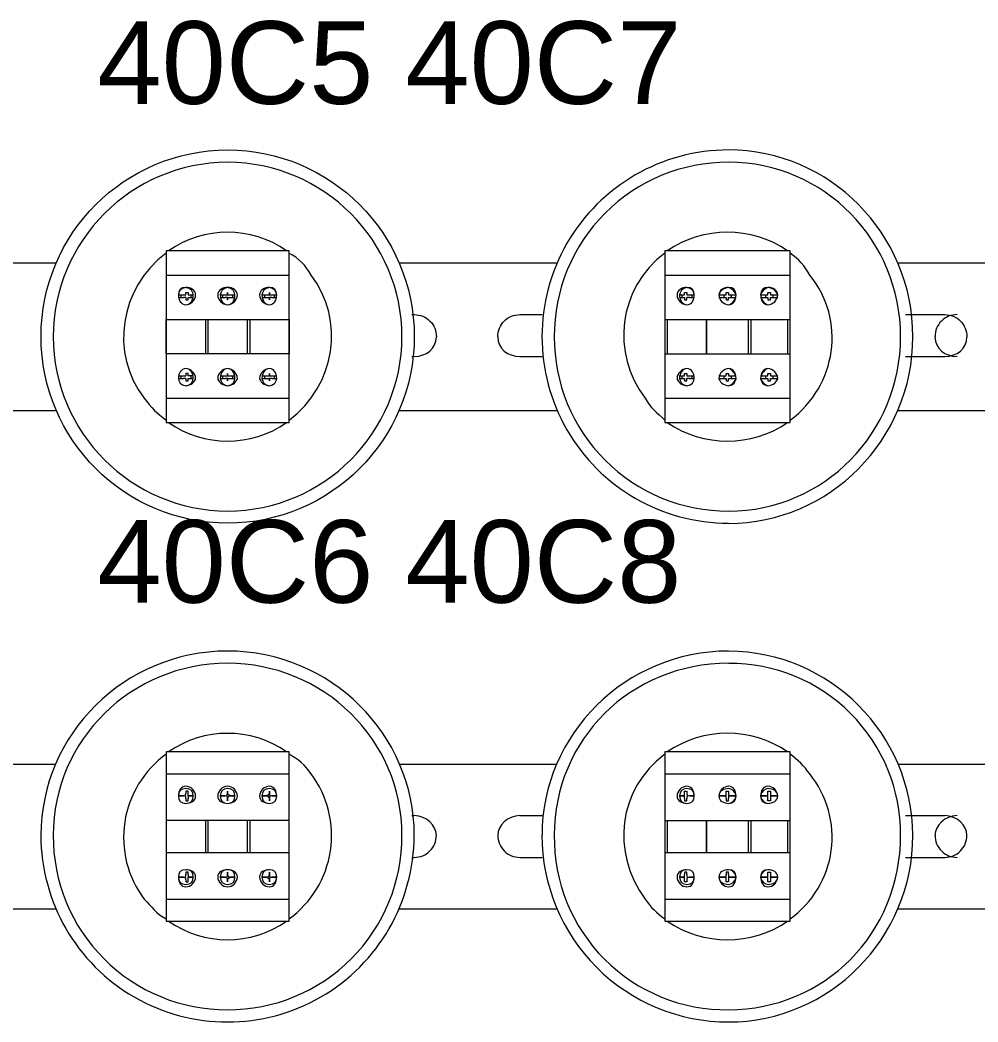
# Model space of a CAD drawing. Header units: millimetres. Extents: x 1004 to 59588, y 686 to 38112.
# Drawn here: x 17605.1 to 17834.5, y 10818.2 to 11058.2 of the extents above; entities that cross this region are included whole.
import ezdxf

# ---------------------------------------------------------------- set-up
doc = ezdxf.new("R2010")
doc.units = ezdxf.units.MM
doc.layers.add('PDF4_Geometry', color=7, linetype='Continuous')
doc.layers.add('PDF4_Text', color=7, linetype='Continuous')
doc.styles.add('PDF Arial', font='arial.ttf')

msp = doc.modelspace()

# ---------------------------------------------------------------- linework, layer by layer
at = {"layer": 'PDF4_Geometry', "lineweight": 18}
msp.add_lwpolyline([(17696.58, 10982.36, 0.411972), (17654.81, 11024.13, 0.411972), (17613.05, 10982.36, 0.411972), (17654.81, 10940.6, 0.411972)], format="xyb", close=True, dxfattribs=at)
for points in [[(17774.81, 11024.13, 0.417263), (17733.05, 10982.36, 0.417263), (17774.81, 10940.6)], [(17669.52, 10842.95, 0.419427), (17674.81, 10877.65, 0.129651), (17669.52, 10882.36)], [(17789.52, 10842.95, 0.432872), (17794.22, 10877.65, 0.09375), (17789.52, 10882.36)], [(17613.05, 10862.95, 0.417263), (17654.81, 10821.18, 0.417263), (17696.58, 10862.95)]]:
    msp.add_lwpolyline(points, format="xyb", dxfattribs=at)
for points in [[(17640.11, 10961.77), (17669.52, 10961.77), (17669.52, 11002.95), (17640.11, 11002.95)], [(17759.52, 10961.77), (17789.52, 10961.77), (17789.52, 11002.95), (17759.52, 11002.95)], [(17654.81, 10991.18), (17654.81, 10991.77)], [(17664.81, 10991.18), (17664.81, 10991.77)], [(17669.52, 10978.24), (17640.11, 10978.24), (17640.11, 10986.48), (17669.52, 10986.48)], [(17769.52, 10978.24), (17769.52, 10986.48)], [(17654.81, 10972.95), (17654.81, 10973.54)], [(17664.81, 10972.95), (17664.81, 10973.54)], [(17640.11, 10842.36), (17669.52, 10842.36), (17669.52, 10882.95), (17640.11, 10882.95)], [(17759.52, 10842.36), (17789.52, 10842.36), (17789.52, 10882.95), (17759.52, 10882.95)], [(17644.22, 10872.36), (17643.05, 10872.36)], [(17646.58, 10872.36), (17645.4, 10872.36)], [(17654.22, 10872.36), (17653.05, 10872.36)], [(17654.81, 10872.95), (17654.81, 10873.54)], [(17656.58, 10872.36), (17655.4, 10872.36)], [(17664.22, 10872.36), (17663.05, 10872.36)], [(17664.81, 10872.95), (17664.81, 10873.54)], [(17666.58, 10872.36), (17665.4, 10872.36)], [(17766.58, 10872.36), (17765.4, 10872.36)], [(17776.58, 10872.36), (17774.81, 10872.36)], [(17786.58, 10872.36), (17784.81, 10872.36)], [(17654.81, 10871.18), (17654.81, 10871.77)], [(17664.81, 10871.18), (17664.81, 10871.77)], [(17669.52, 10858.83), (17669.52, 10866.48), (17640.11, 10866.48), (17640.11, 10858.83)], [(17769.52, 10858.83), (17769.52, 10866.48)], [(17644.22, 10852.95), (17643.05, 10852.95)], [(17646.58, 10852.95), (17645.4, 10852.95)], [(17654.22, 10852.95), (17653.05, 10852.95)], [(17654.81, 10853.54), (17654.81, 10854.13)], [(17656.58, 10852.95), (17655.4, 10852.95)], [(17664.22, 10852.95), (17663.05, 10852.95)], [(17664.81, 10853.54), (17664.81, 10854.13)], [(17666.58, 10852.95), (17665.4, 10852.95)], [(17766.58, 10852.95), (17765.4, 10852.95)], [(17776.58, 10852.95), (17774.81, 10852.95)], [(17786.58, 10852.95), (17784.81, 10852.95)], [(17654.81, 10851.77), (17654.81, 10852.36)], [(17664.81, 10851.77), (17664.81, 10852.36)]]:
    msp.add_lwpolyline(points, close=True, dxfattribs=at)
at = {"layer": 'PDF4_Geometry', "lineweight": 0}
for points in [[(17575.99, 11000.01), (17613.63, 11000.01)], [(17695.99, 11000.01), (17733.63, 11000.01)], [(17815.4, 11000.01), (17840.69, 11000.01)], [(17699.52, 10987.65), (17699.52, 10987.65)], [(17826.58, 10987.65), (17826.58, 10987.65)], [(17698.93, 10977.65), (17699.52, 10977.65)], [(17724.81, 10977.65), (17730.11, 10977.65)], [(17817.16, 10977.65), (17826.58, 10977.65)], [(17575.99, 10964.71), (17613.63, 10964.71)], [(17695.99, 10964.71), (17733.63, 10964.71)], [(17815.4, 10964.71), (17840.69, 10964.71)], [(17575.99, 10880.01), (17613.63, 10880.01)], [(17695.99, 10880.01), (17733.63, 10880.01)], [(17815.4, 10880.01), (17853.05, 10880.01)], [(17698.93, 10867.65), (17699.52, 10867.65)], [(17699.52, 10867.65), (17699.52, 10867.65)], [(17724.81, 10867.65), (17730.11, 10867.65)], [(17817.16, 10867.65), (17826.58, 10867.65)], [(17826.58, 10867.65), (17826.58, 10867.65)], [(17575.99, 10845.3), (17613.63, 10845.3)], [(17695.99, 10845.3), (17733.63, 10845.3)], [(17815.4, 10845.3), (17853.05, 10845.3)]]:
    msp.add_lwpolyline(points, dxfattribs=at)
at = {"layer": 'PDF4_Geometry', "lineweight": 18}
for points in [[(17640.11, 10997.07), (17669.52, 10997.07)], [(17759.52, 10997.07), (17789.52, 10997.07)], [(17643.05, 10992.36), (17644.22, 10992.36)], [(17643.63, 10992.36), (17643.63, 10991.77)], [(17644.81, 10992.36), (17644.81, 10992.95), (17645.4, 10992.95), (17645.4, 10992.36), (17646.58, 10992.36)], [(17645.4, 10992.36), (17645.4, 10992.36)], [(17645.99, 10992.36), (17645.99, 10991.77)], [(17653.05, 10992.36), (17654.22, 10992.36)], [(17653.63, 10992.36), (17653.63, 10991.77)], [(17654.81, 10992.36), (17654.81, 10992.95), (17654.81, 10992.36), (17655.4, 10992.36), (17656.58, 10992.36)], [(17654.81, 10992.95), (17654.81, 10992.95)], [(17655.99, 10992.36), (17655.99, 10991.77)], [(17663.05, 10992.36), (17664.22, 10992.36), (17664.81, 10992.36), (17664.81, 10992.95), (17664.81, 10992.36)], [(17663.63, 10992.36), (17663.63, 10991.77)], [(17664.81, 10992.95), (17664.81, 10992.95)], [(17665.4, 10992.36), (17666.58, 10992.36)], [(17665.99, 10992.36), (17665.99, 10991.77)], [(17763.05, 10992.36), (17764.22, 10992.36), (17764.22, 10992.95), (17764.81, 10992.95), (17764.81, 10992.36)], [(17763.63, 10992.36), (17763.63, 10991.77)], [(17764.22, 10992.36), (17764.22, 10992.36)], [(17765.4, 10992.36), (17766.58, 10992.36)], [(17765.99, 10992.36), (17765.99, 10991.77)], [(17772.46, 10992.36), (17774.22, 10992.36), (17774.22, 10992.95), (17774.81, 10992.95), (17774.81, 10992.36), (17776.58, 10992.36)], [(17773.63, 10992.36), (17773.63, 10991.77)], [(17774.22, 10992.36), (17774.22, 10992.36)], [(17774.81, 10992.36), (17774.81, 10992.36)], [(17775.4, 10992.36), (17775.4, 10991.77)], [(17782.46, 10992.36), (17784.22, 10992.36), (17784.22, 10992.95), (17784.81, 10992.95), (17784.81, 10992.36), (17786.58, 10992.36)], [(17783.63, 10992.36), (17783.63, 10991.77)], [(17784.22, 10992.36), (17784.22, 10992.36)], [(17784.81, 10992.36), (17784.81, 10992.36)], [(17785.4, 10992.36), (17785.4, 10991.77)], [(17643.05, 10991.77), (17644.22, 10991.77)], [(17644.22, 10991.77), (17644.22, 10991.77)], [(17644.81, 10991.77), (17644.81, 10991.18), (17645.4, 10991.18), (17645.4, 10991.77), (17646.58, 10991.77)], [(17645.4, 10991.77), (17645.4, 10991.77)], [(17653.05, 10991.77), (17654.22, 10991.77)], [(17654.22, 10991.77), (17654.22, 10991.77)], [(17654.81, 10991.77), (17655.4, 10991.77), (17656.58, 10991.77)], [(17654.81, 10991.18), (17654.81, 10991.18)], [(17663.05, 10991.77), (17664.22, 10991.77), (17664.81, 10991.77)], [(17664.81, 10991.18), (17664.81, 10991.18)], [(17665.4, 10991.77), (17666.58, 10991.77)], [(17763.05, 10991.77), (17764.22, 10991.77), (17764.22, 10991.18), (17764.81, 10991.18), (17764.81, 10991.77)], [(17764.22, 10991.77), (17764.22, 10991.77)], [(17765.4, 10991.77), (17766.58, 10991.77)], [(17772.46, 10991.77), (17774.22, 10991.77), (17774.22, 10991.18), (17774.81, 10991.18), (17774.81, 10991.77), (17776.58, 10991.77)], [(17774.22, 10991.77), (17774.22, 10991.77)], [(17774.81, 10991.77), (17774.81, 10991.77)], [(17782.46, 10991.77), (17784.22, 10991.77), (17784.22, 10991.18), (17784.81, 10991.18), (17784.81, 10991.77), (17786.58, 10991.77)], [(17784.22, 10991.77), (17784.22, 10991.77)], [(17784.81, 10991.77), (17784.81, 10991.77)], [(17649.52, 10986.48), (17649.52, 10978.24)], [(17650.11, 10986.48), (17650.11, 10978.24)], [(17659.52, 10986.48), (17659.52, 10978.24)], [(17660.11, 10986.48), (17660.11, 10978.24)], [(17759.52, 10986.48), (17789.52, 10986.48)], [(17760.11, 10986.48), (17760.11, 10978.24)], [(17779.52, 10986.48), (17779.52, 10978.24)], [(17780.11, 10986.48), (17780.11, 10978.24)], [(17788.93, 10986.48), (17788.93, 10978.24)], [(17759.52, 10978.24), (17789.52, 10978.24)], [(17643.05, 10972.95), (17644.22, 10972.95)], [(17643.63, 10972.95), (17643.63, 10972.36)], [(17646.58, 10972.95), (17645.4, 10972.95), (17645.4, 10973.54), (17644.81, 10973.54), (17644.81, 10972.95)], [(17645.4, 10972.95), (17645.4, 10972.95)], [(17645.99, 10972.95), (17645.99, 10972.36)], [(17653.05, 10972.95), (17654.22, 10972.95)], [(17653.63, 10972.95), (17653.63, 10972.36)], [(17654.81, 10973.54), (17654.81, 10973.54)], [(17654.81, 10972.95), (17655.4, 10972.95), (17656.58, 10972.95)], [(17655.99, 10972.95), (17655.99, 10972.36)], [(17663.05, 10972.95), (17664.22, 10972.95), (17664.81, 10972.95)], [(17663.63, 10972.95), (17663.63, 10972.36)], [(17664.81, 10973.54), (17664.81, 10973.54)], [(17665.4, 10972.95), (17666.58, 10972.95)], [(17665.99, 10972.95), (17665.99, 10972.36)], [(17763.05, 10972.95), (17764.22, 10972.95), (17764.22, 10973.54), (17764.81, 10973.54), (17764.81, 10972.95)], [(17763.63, 10972.95), (17763.63, 10972.36)], [(17764.22, 10972.95), (17764.22, 10972.95)], [(17765.4, 10972.95), (17766.58, 10972.95)], [(17765.99, 10972.95), (17765.99, 10972.36)], [(17772.46, 10972.95), (17774.22, 10972.95), (17774.22, 10973.54), (17774.81, 10973.54), (17774.81, 10972.95), (17776.58, 10972.95)], [(17773.63, 10972.95), (17773.63, 10972.36)], [(17774.22, 10972.95), (17774.22, 10972.95)], [(17774.81, 10972.95), (17774.81, 10972.95)], [(17775.4, 10972.95), (17775.4, 10972.36)], [(17782.46, 10972.95), (17784.22, 10972.95), (17784.22, 10973.54), (17784.81, 10973.54), (17784.81, 10972.95), (17786.58, 10972.95)], [(17783.63, 10972.95), (17783.63, 10972.36)], [(17784.22, 10972.95), (17784.22, 10972.95)], [(17784.81, 10972.95), (17784.81, 10972.95)], [(17785.4, 10972.95), (17785.4, 10972.36)], [(17643.05, 10972.36), (17644.22, 10972.36)], [(17644.22, 10972.36), (17644.22, 10972.36)], [(17644.81, 10972.36), (17644.81, 10971.77), (17645.4, 10971.77), (17645.4, 10972.36), (17646.58, 10972.36)], [(17645.4, 10972.36), (17645.4, 10972.36)], [(17653.05, 10972.36), (17654.22, 10972.36)], [(17654.22, 10972.36), (17654.22, 10972.36)], [(17654.81, 10972.36), (17654.81, 10971.77), (17654.81, 10972.36), (17655.4, 10972.36), (17656.58, 10972.36)], [(17654.81, 10971.77), (17654.81, 10971.77)], [(17663.05, 10972.36), (17664.22, 10972.36), (17664.81, 10972.36), (17664.81, 10971.77), (17664.81, 10972.36)], [(17664.81, 10971.77), (17664.81, 10971.77)], [(17665.4, 10972.36), (17666.58, 10972.36)], [(17763.05, 10972.36), (17764.22, 10972.36), (17764.22, 10971.77), (17764.81, 10971.77), (17764.81, 10972.36)], [(17764.22, 10972.36), (17764.22, 10972.36)], [(17765.4, 10972.36), (17766.58, 10972.36)], [(17772.46, 10972.36), (17774.22, 10972.36), (17774.22, 10971.77), (17774.81, 10971.77), (17774.81, 10972.36), (17776.58, 10972.36)], [(17774.22, 10972.36), (17774.22, 10972.36)], [(17774.81, 10972.36), (17774.81, 10972.36)], [(17782.46, 10972.36), (17784.22, 10972.36), (17784.22, 10971.77), (17784.81, 10971.77), (17784.81, 10972.36), (17786.58, 10972.36)], [(17784.22, 10972.36), (17784.22, 10972.36)], [(17784.81, 10972.36), (17784.81, 10972.36)], [(17640.11, 10967.65), (17669.52, 10967.65)], [(17759.52, 10967.65), (17789.52, 10967.65)], [(17640.11, 10877.65), (17669.52, 10877.65)], [(17759.52, 10877.65), (17789.52, 10877.65)], [(17643.63, 10872.36), (17643.63, 10872.36)], [(17644.22, 10872.36), (17644.22, 10872.36)], [(17645.4, 10872.36), (17645.4, 10872.95), (17645.4, 10873.54), (17644.81, 10873.54), (17644.81, 10872.95)], [(17645.99, 10872.36), (17645.99, 10872.36)], [(17653.63, 10872.36), (17653.63, 10872.36)], [(17654.22, 10872.36), (17654.22, 10872.36)], [(17654.81, 10873.54), (17654.81, 10873.54)], [(17654.81, 10872.95), (17655.4, 10872.36)], [(17655.99, 10872.36), (17655.99, 10872.36)], [(17663.63, 10872.36), (17663.63, 10872.36)], [(17664.22, 10872.36), (17664.81, 10872.95)], [(17664.22, 10872.36), (17664.22, 10872.36)], [(17664.81, 10873.54), (17664.81, 10873.54)], [(17665.99, 10872.36), (17665.99, 10872.36)], [(17764.22, 10872.36), (17763.05, 10872.36), (17764.22, 10872.36), (17764.22, 10872.95), (17764.22, 10873.54), (17764.81, 10873.54), (17764.81, 10872.95)], [(17763.63, 10872.36), (17763.63, 10872.36)], [(17764.22, 10872.36), (17764.22, 10872.36)], [(17765.99, 10872.36), (17765.99, 10872.36)], [(17774.22, 10872.36), (17772.46, 10872.36), (17774.22, 10872.36), (17774.22, 10872.95), (17774.22, 10873.54), (17774.81, 10873.54), (17774.81, 10872.95), (17774.81, 10872.36)], [(17773.63, 10872.36), (17773.63, 10872.36)], [(17774.22, 10872.36), (17774.22, 10872.36)], [(17775.4, 10872.36), (17775.4, 10872.36)], [(17784.22, 10872.36), (17782.46, 10872.36), (17784.22, 10872.36), (17784.22, 10872.95), (17784.22, 10873.54), (17784.81, 10873.54), (17784.81, 10872.95), (17784.81, 10872.36)], [(17783.63, 10872.36), (17783.63, 10872.36)], [(17784.22, 10872.36), (17784.22, 10872.36)], [(17785.4, 10872.36), (17785.4, 10872.36)], [(17644.81, 10871.77), (17644.81, 10871.18), (17645.4, 10871.18), (17645.4, 10871.77)], [(17654.81, 10871.18), (17654.81, 10871.18)], [(17664.81, 10871.18), (17664.81, 10871.18)], [(17764.22, 10871.77), (17764.22, 10871.18), (17764.81, 10871.18), (17764.81, 10871.77)], [(17774.22, 10871.77), (17774.22, 10871.18), (17774.81, 10871.18), (17774.81, 10871.77)], [(17784.81, 10871.77), (17784.81, 10871.18), (17784.22, 10871.18), (17784.22, 10871.77)], [(17649.52, 10866.48), (17649.52, 10858.83)], [(17650.11, 10866.48), (17650.11, 10858.83)], [(17659.52, 10866.48), (17659.52, 10858.83)], [(17660.11, 10866.48), (17660.11, 10858.83)], [(17759.52, 10866.48), (17789.52, 10866.48)], [(17760.11, 10866.48), (17760.11, 10858.83)], [(17779.52, 10866.48), (17779.52, 10858.83)], [(17780.11, 10866.48), (17780.11, 10858.83)], [(17788.93, 10866.48), (17788.93, 10858.83)], [(17759.52, 10858.83), (17789.52, 10858.83)], [(17643.63, 10852.95), (17643.63, 10852.95)], [(17644.22, 10852.95), (17644.22, 10852.95)], [(17645.4, 10853.54), (17645.4, 10854.13), (17644.81, 10854.13), (17644.81, 10853.54)], [(17644.81, 10852.36), (17644.81, 10851.77), (17645.4, 10851.77), (17645.4, 10852.36), (17645.4, 10852.95)], [(17645.99, 10852.95), (17645.99, 10852.95)], [(17653.63, 10852.95), (17653.63, 10852.95)], [(17654.22, 10852.95), (17654.22, 10852.95)], [(17654.81, 10854.13), (17654.81, 10854.13)], [(17655.4, 10852.95), (17654.81, 10852.36)], [(17655.99, 10852.95), (17655.99, 10852.95)], [(17663.63, 10852.95), (17663.63, 10852.95)], [(17664.81, 10852.36), (17664.22, 10852.95)], [(17664.81, 10854.13), (17664.81, 10854.13)], [(17665.99, 10852.95), (17665.99, 10852.95)], [(17764.81, 10852.36), (17764.81, 10851.77), (17764.22, 10851.77), (17764.22, 10852.36), (17764.22, 10852.95), (17763.05, 10852.95), (17764.22, 10852.95)], [(17763.63, 10852.95), (17763.63, 10852.95)], [(17764.81, 10853.54), (17764.81, 10854.13), (17764.22, 10854.13), (17764.22, 10853.54)], [(17765.99, 10852.95), (17765.99, 10852.95)], [(17774.81, 10852.95), (17774.81, 10852.36), (17774.81, 10851.77), (17774.22, 10851.77), (17774.22, 10852.36), (17774.22, 10852.95), (17772.46, 10852.95), (17774.22, 10852.95)], [(17773.63, 10852.95), (17773.63, 10852.95)], [(17774.81, 10853.54), (17774.81, 10854.13), (17774.22, 10854.13), (17774.22, 10853.54)], [(17775.4, 10852.95), (17775.4, 10852.95)], [(17784.81, 10852.95), (17784.81, 10852.36), (17784.81, 10851.77), (17784.22, 10851.77), (17784.22, 10852.36), (17784.22, 10852.95), (17782.46, 10852.95), (17784.22, 10852.95)], [(17783.63, 10852.95), (17783.63, 10852.95)], [(17784.22, 10853.54), (17784.22, 10854.13), (17784.81, 10854.13), (17784.81, 10853.54)], [(17785.4, 10852.95), (17785.4, 10852.95)], [(17654.81, 10851.77), (17654.81, 10851.77)], [(17664.81, 10851.77), (17664.81, 10851.77)], [(17640.11, 10847.65), (17669.52, 10847.65)], [(17759.52, 10847.65), (17789.52, 10847.65)]]:
    msp.add_lwpolyline(points, dxfattribs=at)
at = {"layer": 'PDF4_Geometry', "lineweight": 0}
for points in [[(17698.93, 10987.65), (17699.52, 10987.65, -0.416667), (17704.81, 10982.36)], [(17719.52, 10982.36, -0.416667), (17724.81, 10987.65), (17730.11, 10987.65)], [(17817.16, 10987.65), (17826.58, 10987.65, -0.416667), (17831.87, 10982.36)], [(17698.93, 10857.65), (17699.52, 10857.65, 0.416667), (17704.81, 10862.95)], [(17719.52, 10862.95, 0.416667), (17724.81, 10857.65), (17730.11, 10857.65)], [(17817.16, 10857.65), (17826.58, 10857.65, 0.416667), (17831.87, 10862.95)]]:
    msp.add_lwpolyline(points, format="xyb", dxfattribs=at)
at = {"layer": 'PDF4_Geometry', "lineweight": 18}
msp.add_circle((17654.83, 10982.38), 44.69, dxfattribs=at)
for centre, radius, start, end in [((17774.79, 10982.38), 44.69, 89.9746, 270.0254), ((17654.81, 10982.57), 24.79, 55.292, 124.708), ((17774.52, 10981.62), 25.75, 55.9589, 124.0411), ((17664.44, 10991.99), 11.54, 26.0754, 63.9246), ((17781.83, 10990.79), 13.89, 26.859, 56.4081), ((17654.81, 10982.15), 24.79, 235.292, 304.708), ((17774.52, 10983.11), 25.75, 235.9589, 304.0411), ((17774.49, 10862.63), 44.44, 0.4127, 89.5873), ((17775.07, 10863.2), 40.92, 359.6441, 90.3559), ((17654.81, 10862.57), 24.79, 55.292, 124.708), ((17774.52, 10861.62), 25.75, 55.9589, 124.0411), ((17654.51, 10862.41), 24.61, 125.8178, 216.8358), ((17654.79, 10862.93), 44.69, 179.9746, 0.0254), ((17774.79, 10862.93), 44.69, 179.9746, 270.0254), ((17774.23, 10862.37), 41.19, 179.1885, 270.8115), ((17769.6, 10857.74), 17.9, 214.2883, 235.7117), ((17654.81, 10862.74), 24.79, 235.292, 304.708), ((17774.52, 10863.69), 25.75, 235.9589, 304.0411)]:
    msp.add_arc(centre, radius, start, end, dxfattribs=at)
at = {"layer": 'PDF4_Geometry', "lineweight": 0}
for centre, start, end in [((17829.5, 10982.38), 89.7603, 180.2397), ((17829.5, 10862.93), 179.7603, 270.2397)]:
    msp.add_arc(centre, 5.27, start, end, dxfattribs=at)
at = {"layer": 'PDF4_Geometry', "lineweight": 18}
for points in [[(17818.93, 10982.36), (17818.93, 11007.07), (17798.93, 11027.07), (17774.81, 11027.07)], [(17815.99, 10982.36), (17815.99, 11005.3), (17797.75, 11024.13), (17774.81, 11024.13)], [(17640.11, 11002.36), (17628.93, 10994.13), (17626.58, 10978.24), (17634.81, 10967.65)], [(17759.52, 11002.36), (17748.34, 10994.13), (17746.58, 10978.24), (17754.81, 10967.65)], [(17669.52, 10962.36), (17680.69, 10970.6), (17683.05, 10986.48), (17674.81, 10997.07)], [(17789.52, 10962.36), (17800.69, 10970.6), (17803.05, 10986.48), (17794.22, 10997.07)], [(17644.81, 10994.13), (17643.63, 10994.13), (17643.05, 10993.54), (17643.05, 10992.36)], [(17644.81, 10994.13), (17643.63, 10994.13), (17643.05, 10992.95), (17643.05, 10992.36)], [(17643.05, 10992.36), (17643.05, 10991.18), (17643.63, 10990.01), (17644.81, 10990.01)], [(17643.05, 10992.36), (17643.05, 10991.18), (17643.63, 10990.01), (17644.81, 10990.01)], [(17644.22, 10992.36), (17644.81, 10992.36), (17644.81, 10992.36), (17644.81, 10992.36)], [(17647.16, 10992.36), (17647.16, 10993.54), (17645.99, 10994.13), (17644.81, 10994.13)], [(17646.58, 10992.36), (17646.58, 10992.95), (17645.99, 10994.13), (17644.81, 10994.13)], [(17644.81, 10990.01), (17645.99, 10990.01), (17647.16, 10991.18), (17647.16, 10992.36)], [(17644.81, 10990.01), (17645.99, 10990.01), (17646.58, 10991.18), (17646.58, 10992.36)], [(17654.81, 10994.13), (17653.63, 10994.13), (17652.46, 10993.54), (17652.46, 10992.36)], [(17652.46, 10992.36), (17652.46, 10991.18), (17653.63, 10990.01), (17654.81, 10990.01)], [(17654.81, 10994.13), (17653.63, 10994.13), (17653.05, 10992.95), (17653.05, 10992.36)], [(17653.05, 10992.36), (17653.05, 10991.18), (17653.63, 10990.01), (17654.81, 10990.01)], [(17654.22, 10992.36), (17654.81, 10992.36), (17654.81, 10992.36), (17654.81, 10992.36)], [(17657.16, 10992.36), (17657.16, 10993.54), (17655.99, 10994.13), (17654.81, 10994.13)], [(17656.58, 10992.36), (17656.58, 10992.95), (17655.99, 10994.13), (17654.81, 10994.13)], [(17654.81, 10990.01), (17655.99, 10990.01), (17657.16, 10991.18), (17657.16, 10992.36)], [(17654.81, 10990.01), (17655.99, 10990.01), (17656.58, 10991.18), (17656.58, 10992.36)], [(17664.81, 10994.13), (17663.63, 10994.13), (17662.46, 10993.54), (17662.46, 10992.36)], [(17662.46, 10992.36), (17662.46, 10991.18), (17663.63, 10990.01), (17664.81, 10990.01)], [(17664.81, 10994.13), (17663.63, 10994.13), (17663.05, 10992.95), (17663.05, 10992.36)], [(17663.05, 10992.36), (17663.05, 10991.18), (17663.63, 10990.01), (17664.81, 10990.01)], [(17666.58, 10992.36), (17666.58, 10993.54), (17665.99, 10994.13), (17664.81, 10994.13)], [(17666.58, 10992.36), (17666.58, 10992.95), (17665.99, 10994.13), (17664.81, 10994.13)], [(17664.81, 10990.01), (17665.99, 10990.01), (17666.58, 10991.18), (17666.58, 10992.36)], [(17664.81, 10990.01), (17665.99, 10990.01), (17666.58, 10991.18), (17666.58, 10992.36)], [(17664.81, 10992.36), (17664.81, 10992.36), (17664.81, 10992.36), (17665.4, 10992.36)], [(17764.81, 10994.13), (17763.63, 10994.13), (17762.46, 10993.54), (17762.46, 10992.36)], [(17762.46, 10992.36), (17762.46, 10991.18), (17763.63, 10990.01), (17764.81, 10990.01)], [(17764.81, 10994.13), (17763.63, 10994.13), (17763.05, 10992.95), (17763.05, 10992.36)], [(17763.05, 10992.36), (17763.05, 10991.18), (17763.63, 10990.01), (17764.81, 10990.01)], [(17766.58, 10992.36), (17766.58, 10993.54), (17765.99, 10994.13), (17764.81, 10994.13)], [(17766.58, 10992.36), (17766.58, 10992.95), (17765.99, 10994.13), (17764.81, 10994.13)], [(17764.81, 10990.01), (17765.99, 10990.01), (17766.58, 10991.18), (17766.58, 10992.36)], [(17764.81, 10990.01), (17765.99, 10990.01), (17766.58, 10991.18), (17766.58, 10992.36)], [(17764.81, 10992.36), (17764.81, 10992.36), (17764.81, 10992.36), (17765.4, 10992.36)], [(17774.81, 10994.13), (17773.63, 10994.13), (17772.46, 10993.54), (17772.46, 10992.36)], [(17774.81, 10994.13), (17773.63, 10994.13), (17772.46, 10992.95), (17772.46, 10992.36)], [(17772.46, 10992.36), (17772.46, 10991.18), (17773.63, 10990.01), (17774.81, 10990.01)], [(17772.46, 10992.36), (17772.46, 10991.18), (17773.63, 10990.01), (17774.81, 10990.01)], [(17776.58, 10992.36), (17776.58, 10993.54), (17775.99, 10994.13), (17774.81, 10994.13)], [(17776.58, 10992.36), (17776.58, 10992.95), (17775.4, 10994.13), (17774.81, 10994.13)], [(17774.81, 10990.01), (17775.99, 10990.01), (17776.58, 10991.18), (17776.58, 10992.36)], [(17774.81, 10990.01), (17775.4, 10990.01), (17776.58, 10991.18), (17776.58, 10992.36)], [(17784.22, 10994.13), (17783.05, 10994.13), (17782.46, 10993.54), (17782.46, 10992.36)], [(17784.22, 10994.13), (17783.63, 10994.13), (17782.46, 10992.95), (17782.46, 10992.36)], [(17782.46, 10992.36), (17782.46, 10991.18), (17783.05, 10990.01), (17784.22, 10990.01)], [(17782.46, 10992.36), (17782.46, 10991.18), (17783.63, 10990.01), (17784.22, 10990.01)], [(17786.58, 10992.36), (17786.58, 10993.54), (17785.4, 10994.13), (17784.22, 10994.13)], [(17786.58, 10992.36), (17786.58, 10992.95), (17785.4, 10994.13), (17784.22, 10994.13)], [(17784.22, 10990.01), (17785.4, 10990.01), (17786.58, 10991.18), (17786.58, 10992.36)], [(17784.22, 10990.01), (17785.4, 10990.01), (17786.58, 10991.18), (17786.58, 10992.36)], [(17644.81, 10991.77), (17644.81, 10991.77), (17644.81, 10991.77), (17644.22, 10991.77)], [(17654.81, 10991.77), (17654.81, 10991.77), (17654.81, 10991.77), (17654.22, 10991.77)], [(17665.4, 10991.77), (17664.81, 10991.77), (17664.81, 10991.77), (17664.81, 10991.77)], [(17765.4, 10991.77), (17764.81, 10991.77), (17764.81, 10991.77), (17764.81, 10991.77)], [(17774.81, 10937.65), (17798.93, 10937.65), (17818.93, 10957.65), (17818.93, 10982.36)], [(17774.81, 10940.6), (17797.75, 10940.6), (17815.99, 10959.42), (17815.99, 10982.36)], [(17644.81, 10974.71), (17643.63, 10974.71), (17643.05, 10973.54), (17643.05, 10972.36)], [(17644.81, 10974.71), (17643.63, 10974.71), (17643.05, 10973.54), (17643.05, 10972.36)], [(17644.22, 10972.95), (17644.81, 10972.95), (17644.81, 10972.95), (17644.81, 10972.95)], [(17647.16, 10972.36), (17647.16, 10973.54), (17645.99, 10974.71), (17644.81, 10974.71)], [(17646.58, 10972.36), (17646.58, 10973.54), (17645.99, 10974.71), (17644.81, 10974.71)], [(17654.81, 10974.71), (17653.63, 10974.71), (17652.46, 10973.54), (17652.46, 10972.36)], [(17654.81, 10974.71), (17653.63, 10974.71), (17653.05, 10973.54), (17653.05, 10972.36)], [(17654.22, 10972.95), (17654.81, 10972.95), (17654.81, 10972.95), (17654.81, 10972.95)], [(17657.16, 10972.36), (17657.16, 10973.54), (17655.99, 10974.71), (17654.81, 10974.71)], [(17656.58, 10972.36), (17656.58, 10973.54), (17655.99, 10974.71), (17654.81, 10974.71)], [(17664.81, 10974.71), (17663.63, 10974.71), (17662.46, 10973.54), (17662.46, 10972.36)], [(17664.81, 10974.71), (17663.63, 10974.71), (17663.05, 10973.54), (17663.05, 10972.36)], [(17666.58, 10972.36), (17666.58, 10973.54), (17665.99, 10974.71), (17664.81, 10974.71)], [(17666.58, 10972.36), (17666.58, 10973.54), (17665.99, 10974.71), (17664.81, 10974.71)], [(17664.81, 10972.95), (17664.81, 10972.95), (17664.81, 10972.95), (17665.4, 10972.95)], [(17764.81, 10974.71), (17763.63, 10974.71), (17762.46, 10973.54), (17762.46, 10972.36)], [(17764.81, 10974.71), (17763.63, 10974.71), (17763.05, 10973.54), (17763.05, 10972.36)], [(17766.58, 10972.36), (17766.58, 10973.54), (17765.99, 10974.71), (17764.81, 10974.71)], [(17766.58, 10972.36), (17766.58, 10973.54), (17765.99, 10974.71), (17764.81, 10974.71)], [(17764.81, 10972.95), (17764.81, 10972.95), (17764.81, 10972.95), (17765.4, 10972.95)], [(17774.81, 10974.71), (17773.63, 10974.71), (17772.46, 10973.54), (17772.46, 10972.36)], [(17774.81, 10974.71), (17773.63, 10974.71), (17772.46, 10973.54), (17772.46, 10972.36)], [(17776.58, 10972.36), (17776.58, 10973.54), (17775.99, 10974.71), (17774.81, 10974.71)], [(17776.58, 10972.36), (17776.58, 10973.54), (17775.4, 10974.71), (17774.81, 10974.71)], [(17784.22, 10974.71), (17783.05, 10974.71), (17782.46, 10973.54), (17782.46, 10972.36)], [(17784.22, 10974.71), (17783.63, 10974.71), (17782.46, 10973.54), (17782.46, 10972.36)], [(17786.58, 10972.36), (17786.58, 10973.54), (17785.4, 10974.71), (17784.22, 10974.71)], [(17786.58, 10972.36), (17786.58, 10973.54), (17785.4, 10974.71), (17784.22, 10974.71)], [(17643.05, 10972.36), (17643.05, 10971.77), (17643.63, 10970.6), (17644.81, 10970.6)], [(17643.05, 10972.36), (17643.05, 10971.77), (17643.63, 10970.6), (17644.81, 10970.6)], [(17644.81, 10972.36), (17644.81, 10972.36), (17644.81, 10972.36), (17644.22, 10972.36)], [(17644.81, 10970.6), (17645.99, 10970.6), (17647.16, 10971.77), (17647.16, 10972.36)], [(17644.81, 10970.6), (17645.99, 10970.6), (17646.58, 10971.77), (17646.58, 10972.36)], [(17652.46, 10972.36), (17652.46, 10971.77), (17653.63, 10970.6), (17654.81, 10970.6)], [(17653.05, 10972.36), (17653.05, 10971.77), (17653.63, 10970.6), (17654.81, 10970.6)], [(17654.81, 10972.36), (17654.81, 10972.36), (17654.81, 10972.36), (17654.22, 10972.36)], [(17654.81, 10970.6), (17655.99, 10970.6), (17657.16, 10971.77), (17657.16, 10972.36)], [(17654.81, 10970.6), (17655.99, 10970.6), (17656.58, 10971.77), (17656.58, 10972.36)], [(17662.46, 10972.36), (17662.46, 10971.77), (17663.63, 10970.6), (17664.81, 10970.6)], [(17663.05, 10972.36), (17663.05, 10971.77), (17663.63, 10970.6), (17664.81, 10970.6)], [(17664.81, 10970.6), (17665.99, 10970.6), (17666.58, 10971.77), (17666.58, 10972.36)], [(17664.81, 10970.6), (17665.99, 10970.6), (17666.58, 10971.77), (17666.58, 10972.36)], [(17665.4, 10972.36), (17664.81, 10972.36), (17664.81, 10972.36), (17664.81, 10972.36)], [(17762.46, 10972.36), (17762.46, 10971.77), (17763.63, 10970.6), (17764.81, 10970.6)], [(17763.05, 10972.36), (17763.05, 10971.77), (17763.63, 10970.6), (17764.81, 10970.6)], [(17764.81, 10970.6), (17765.99, 10970.6), (17766.58, 10971.77), (17766.58, 10972.36)], [(17764.81, 10970.6), (17765.99, 10970.6), (17766.58, 10971.77), (17766.58, 10972.36)], [(17765.4, 10972.36), (17764.81, 10972.36), (17764.81, 10972.36), (17764.81, 10972.36)], [(17772.46, 10972.36), (17772.46, 10971.77), (17773.63, 10970.6), (17774.81, 10970.6)], [(17772.46, 10972.36), (17772.46, 10971.77), (17773.63, 10970.6), (17774.81, 10970.6)], [(17774.81, 10970.6), (17775.99, 10970.6), (17776.58, 10971.77), (17776.58, 10972.36)], [(17774.81, 10970.6), (17775.4, 10970.6), (17776.58, 10971.77), (17776.58, 10972.36)], [(17782.46, 10972.36), (17782.46, 10971.77), (17783.05, 10970.6), (17784.22, 10970.6)], [(17782.46, 10972.36), (17782.46, 10971.77), (17783.63, 10970.6), (17784.22, 10970.6)], [(17784.22, 10970.6), (17785.4, 10970.6), (17786.58, 10971.77), (17786.58, 10972.36)], [(17784.22, 10970.6), (17785.4, 10970.6), (17786.58, 10971.77), (17786.58, 10972.36)], [(17634.81, 10967.65), (17636.58, 10965.3), (17637.75, 10964.13), (17640.11, 10962.36)], [(17754.81, 10967.65), (17755.99, 10965.3), (17757.75, 10964.13), (17759.52, 10962.36)], [(17654.81, 10907.07), (17630.11, 10907.07), (17610.11, 10887.07), (17610.11, 10862.95)], [(17699.52, 10862.95), (17699.52, 10887.07), (17679.52, 10907.07), (17654.81, 10907.07)], [(17774.81, 10907.07), (17750.11, 10907.07), (17730.11, 10887.07), (17730.11, 10862.95)], [(17654.81, 10904.13), (17631.87, 10904.13), (17613.05, 10885.89), (17613.05, 10862.95)], [(17696.58, 10862.95), (17696.58, 10885.89), (17677.75, 10904.13), (17654.81, 10904.13)], [(17774.81, 10904.13), (17751.28, 10904.13), (17733.05, 10885.89), (17733.05, 10862.95)], [(17759.52, 10882.36), (17748.34, 10874.13), (17746.58, 10858.83), (17754.81, 10847.65)], [(17644.81, 10874.71), (17643.63, 10874.71), (17643.05, 10873.54), (17643.05, 10872.36)], [(17647.16, 10872.36), (17647.16, 10873.54), (17645.99, 10874.71), (17644.81, 10874.71)], [(17654.81, 10874.71), (17653.63, 10874.71), (17652.46, 10873.54), (17652.46, 10872.36)], [(17657.16, 10872.36), (17657.16, 10873.54), (17655.99, 10874.71), (17654.81, 10874.71)], [(17664.81, 10874.71), (17663.63, 10874.71), (17662.46, 10873.54), (17662.46, 10872.36)], [(17666.58, 10872.36), (17666.58, 10873.54), (17665.99, 10874.71), (17664.81, 10874.71)], [(17764.81, 10874.71), (17763.63, 10874.71), (17762.46, 10873.54), (17762.46, 10872.36)], [(17766.58, 10872.36), (17766.58, 10873.54), (17765.99, 10874.71), (17764.81, 10874.71)], [(17774.81, 10874.71), (17773.63, 10874.71), (17772.46, 10873.54), (17772.46, 10872.36)], [(17776.58, 10872.36), (17776.58, 10873.54), (17775.99, 10874.71), (17774.81, 10874.71)], [(17784.22, 10874.71), (17783.05, 10874.71), (17782.46, 10873.54), (17782.46, 10872.36)], [(17786.58, 10872.36), (17786.58, 10873.54), (17785.4, 10874.71), (17784.22, 10874.71)], [(17644.81, 10874.13), (17643.63, 10874.13), (17643.05, 10873.54), (17643.05, 10872.36)], [(17643.05, 10872.36), (17643.05, 10871.18), (17643.63, 10870.6), (17644.81, 10870.6)], [(17643.05, 10872.36), (17643.05, 10871.18), (17643.63, 10870.6), (17644.81, 10870.6)], [(17644.22, 10872.36), (17644.81, 10872.36), (17644.81, 10872.95), (17644.81, 10872.95)], [(17644.81, 10871.77), (17644.81, 10872.36), (17644.81, 10872.36), (17644.22, 10872.36)], [(17646.58, 10872.36), (17646.58, 10873.54), (17645.99, 10874.13), (17644.81, 10874.13)], [(17644.81, 10870.6), (17645.99, 10870.6), (17647.16, 10871.18), (17647.16, 10872.36)], [(17644.81, 10870.6), (17645.99, 10870.6), (17646.58, 10871.18), (17646.58, 10872.36)], [(17645.4, 10872.36), (17645.4, 10872.36), (17645.4, 10872.36), (17645.4, 10871.77)], [(17652.46, 10872.36), (17652.46, 10871.18), (17653.63, 10870.6), (17654.81, 10870.6)], [(17654.81, 10874.13), (17653.63, 10874.13), (17653.05, 10873.54), (17653.05, 10872.36)], [(17653.05, 10872.36), (17653.05, 10871.18), (17653.63, 10870.6), (17654.81, 10870.6)], [(17654.22, 10872.36), (17654.81, 10872.36), (17654.81, 10872.95), (17654.81, 10872.95)], [(17654.81, 10871.77), (17654.81, 10872.36), (17654.81, 10872.36), (17654.22, 10872.36)], [(17656.58, 10872.36), (17656.58, 10873.54), (17655.99, 10874.13), (17654.81, 10874.13)], [(17654.81, 10870.6), (17655.99, 10870.6), (17657.16, 10871.18), (17657.16, 10872.36)], [(17654.81, 10870.6), (17655.99, 10870.6), (17656.58, 10871.18), (17656.58, 10872.36)], [(17655.4, 10872.36), (17655.4, 10872.36), (17654.81, 10872.36), (17654.81, 10871.77)], [(17662.46, 10872.36), (17662.46, 10871.18), (17663.63, 10870.6), (17664.81, 10870.6)], [(17664.81, 10874.13), (17663.63, 10874.13), (17663.05, 10873.54), (17663.05, 10872.36)], [(17663.05, 10872.36), (17663.05, 10871.18), (17663.63, 10870.6), (17664.81, 10870.6)], [(17664.81, 10871.77), (17664.81, 10872.36), (17664.22, 10872.36), (17664.22, 10872.36)], [(17666.58, 10872.36), (17666.58, 10873.54), (17665.99, 10874.13), (17664.81, 10874.13)], [(17664.81, 10872.95), (17664.81, 10872.95), (17664.81, 10872.36), (17665.4, 10872.36)], [(17664.81, 10870.6), (17665.99, 10870.6), (17666.58, 10871.18), (17666.58, 10872.36)], [(17664.81, 10870.6), (17665.99, 10870.6), (17666.58, 10871.18), (17666.58, 10872.36)], [(17665.4, 10872.36), (17664.81, 10872.36), (17664.81, 10872.36), (17664.81, 10871.77)], [(17762.46, 10872.36), (17762.46, 10871.18), (17763.63, 10870.6), (17764.81, 10870.6)], [(17764.81, 10874.13), (17763.63, 10874.13), (17763.05, 10873.54), (17763.05, 10872.36)], [(17763.05, 10872.36), (17763.05, 10871.18), (17763.63, 10870.6), (17764.81, 10870.6)], [(17764.22, 10871.77), (17764.22, 10872.36), (17764.22, 10872.36), (17764.22, 10872.36)], [(17766.58, 10872.36), (17766.58, 10873.54), (17765.99, 10874.13), (17764.81, 10874.13)], [(17764.81, 10872.95), (17764.81, 10872.95), (17764.81, 10872.36), (17765.4, 10872.36)], [(17764.81, 10870.6), (17765.99, 10870.6), (17766.58, 10871.18), (17766.58, 10872.36)], [(17764.81, 10870.6), (17765.99, 10870.6), (17766.58, 10871.18), (17766.58, 10872.36)], [(17765.4, 10872.36), (17764.81, 10872.36), (17764.81, 10872.36), (17764.81, 10871.77)], [(17774.81, 10874.13), (17773.63, 10874.13), (17772.46, 10873.54), (17772.46, 10872.36)], [(17772.46, 10872.36), (17772.46, 10871.18), (17773.63, 10870.6), (17774.81, 10870.6)], [(17772.46, 10872.36), (17772.46, 10871.18), (17773.63, 10870.6), (17774.81, 10870.6)], [(17774.22, 10871.77), (17774.22, 10872.36), (17774.22, 10872.36), (17774.22, 10872.36)], [(17776.58, 10872.36), (17776.58, 10873.54), (17775.4, 10874.13), (17774.81, 10874.13)], [(17774.81, 10870.6), (17775.99, 10870.6), (17776.58, 10871.18), (17776.58, 10872.36)], [(17774.81, 10870.6), (17775.4, 10870.6), (17776.58, 10871.18), (17776.58, 10872.36)], [(17774.81, 10872.36), (17774.81, 10872.36), (17774.81, 10872.36), (17774.81, 10871.77)], [(17784.22, 10874.13), (17783.63, 10874.13), (17782.46, 10873.54), (17782.46, 10872.36)], [(17782.46, 10872.36), (17782.46, 10871.18), (17783.05, 10870.6), (17784.22, 10870.6)], [(17782.46, 10872.36), (17782.46, 10871.18), (17783.63, 10870.6), (17784.22, 10870.6)], [(17786.58, 10872.36), (17786.58, 10873.54), (17785.4, 10874.13), (17784.22, 10874.13)], [(17784.22, 10870.6), (17785.4, 10870.6), (17786.58, 10871.18), (17786.58, 10872.36)], [(17784.22, 10870.6), (17785.4, 10870.6), (17786.58, 10871.18), (17786.58, 10872.36)], [(17784.22, 10871.77), (17784.22, 10872.36), (17784.22, 10872.36), (17784.22, 10872.36)], [(17784.81, 10872.36), (17784.81, 10872.36), (17784.81, 10872.36), (17784.81, 10871.77)], [(17774.81, 10818.24), (17798.93, 10818.24), (17818.93, 10838.24), (17818.93, 10862.95)], [(17774.81, 10821.18), (17797.75, 10821.18), (17815.99, 10839.42), (17815.99, 10862.95)], [(17644.81, 10854.71), (17643.63, 10854.71), (17643.05, 10854.13), (17643.05, 10852.95)], [(17644.81, 10854.71), (17643.63, 10854.71), (17643.05, 10854.13), (17643.05, 10852.95)], [(17643.05, 10852.95), (17643.05, 10851.77), (17643.63, 10850.6), (17644.81, 10850.6)], [(17643.05, 10852.95), (17643.05, 10851.77), (17643.63, 10851.18), (17644.81, 10851.18)], [(17644.22, 10852.95), (17644.81, 10852.95), (17644.81, 10852.95), (17644.81, 10853.54)], [(17644.81, 10852.36), (17644.81, 10852.36), (17644.81, 10852.95), (17644.22, 10852.95)], [(17647.16, 10852.95), (17647.16, 10854.13), (17645.99, 10854.71), (17644.81, 10854.71)], [(17646.58, 10852.95), (17646.58, 10854.13), (17645.99, 10854.71), (17644.81, 10854.71)], [(17644.81, 10850.6), (17645.99, 10850.6), (17647.16, 10851.77), (17647.16, 10852.95)], [(17644.81, 10851.18), (17645.99, 10851.18), (17646.58, 10851.77), (17646.58, 10852.95)], [(17645.4, 10853.54), (17645.4, 10852.95), (17645.4, 10852.95), (17645.4, 10852.95)], [(17654.81, 10854.71), (17653.63, 10854.71), (17652.46, 10854.13), (17652.46, 10852.95)], [(17652.46, 10852.95), (17652.46, 10851.77), (17653.63, 10850.6), (17654.81, 10850.6)], [(17654.81, 10854.71), (17653.63, 10854.71), (17653.05, 10854.13), (17653.05, 10852.95)], [(17653.05, 10852.95), (17653.05, 10851.77), (17653.63, 10851.18), (17654.81, 10851.18)], [(17654.22, 10852.95), (17654.81, 10852.95), (17654.81, 10852.95), (17654.81, 10853.54)], [(17654.81, 10852.36), (17654.81, 10852.36), (17654.81, 10852.95), (17654.22, 10852.95)], [(17657.16, 10852.95), (17657.16, 10854.13), (17655.99, 10854.71), (17654.81, 10854.71)], [(17656.58, 10852.95), (17656.58, 10854.13), (17655.99, 10854.71), (17654.81, 10854.71)], [(17654.81, 10853.54), (17654.81, 10852.95), (17655.4, 10852.95), (17655.4, 10852.95)], [(17654.81, 10850.6), (17655.99, 10850.6), (17657.16, 10851.77), (17657.16, 10852.95)], [(17654.81, 10851.18), (17655.99, 10851.18), (17656.58, 10851.77), (17656.58, 10852.95)], [(17664.81, 10854.71), (17663.63, 10854.71), (17662.46, 10854.13), (17662.46, 10852.95)], [(17662.46, 10852.95), (17662.46, 10851.77), (17663.63, 10850.6), (17664.81, 10850.6)], [(17664.81, 10854.71), (17663.63, 10854.71), (17663.05, 10854.13), (17663.05, 10852.95)], [(17663.05, 10852.95), (17663.05, 10851.77), (17663.63, 10851.18), (17664.81, 10851.18)], [(17664.22, 10852.95), (17664.22, 10852.95), (17664.81, 10852.95), (17664.81, 10853.54)], [(17666.58, 10852.95), (17666.58, 10854.13), (17665.99, 10854.71), (17664.81, 10854.71)], [(17666.58, 10852.95), (17666.58, 10854.13), (17665.99, 10854.71), (17664.81, 10854.71)], [(17664.81, 10853.54), (17664.81, 10852.95), (17664.81, 10852.95), (17665.4, 10852.95)], [(17664.81, 10850.6), (17665.99, 10850.6), (17666.58, 10851.77), (17666.58, 10852.95)], [(17664.81, 10851.18), (17665.99, 10851.18), (17666.58, 10851.77), (17666.58, 10852.95)], [(17665.4, 10852.95), (17664.81, 10852.95), (17664.81, 10852.36), (17664.81, 10852.36)], [(17764.81, 10854.71), (17763.63, 10854.71), (17762.46, 10854.13), (17762.46, 10852.95)], [(17762.46, 10852.95), (17762.46, 10851.77), (17763.63, 10850.6), (17764.81, 10850.6)], [(17764.81, 10854.71), (17763.63, 10854.71), (17763.05, 10854.13), (17763.05, 10852.95)], [(17763.05, 10852.95), (17763.05, 10851.77), (17763.63, 10851.18), (17764.81, 10851.18)], [(17764.22, 10852.95), (17764.22, 10852.95), (17764.22, 10852.95), (17764.22, 10853.54)], [(17766.58, 10852.95), (17766.58, 10854.13), (17765.99, 10854.71), (17764.81, 10854.71)], [(17766.58, 10852.95), (17766.58, 10854.13), (17765.99, 10854.71), (17764.81, 10854.71)], [(17764.81, 10853.54), (17764.81, 10852.95), (17764.81, 10852.95), (17765.4, 10852.95)], [(17764.81, 10850.6), (17765.99, 10850.6), (17766.58, 10851.77), (17766.58, 10852.95)], [(17764.81, 10851.18), (17765.99, 10851.18), (17766.58, 10851.77), (17766.58, 10852.95)], [(17765.4, 10852.95), (17764.81, 10852.95), (17764.81, 10852.36), (17764.81, 10852.36)], [(17774.81, 10854.71), (17773.63, 10854.71), (17772.46, 10854.13), (17772.46, 10852.95)], [(17774.81, 10854.71), (17773.63, 10854.71), (17772.46, 10854.13), (17772.46, 10852.95)], [(17772.46, 10852.95), (17772.46, 10851.77), (17773.63, 10850.6), (17774.81, 10850.6)], [(17772.46, 10852.95), (17772.46, 10851.77), (17773.63, 10851.18), (17774.81, 10851.18)], [(17774.22, 10852.95), (17774.22, 10852.95), (17774.22, 10852.95), (17774.22, 10853.54)], [(17776.58, 10852.95), (17776.58, 10854.13), (17775.99, 10854.71), (17774.81, 10854.71)], [(17776.58, 10852.95), (17776.58, 10854.13), (17775.4, 10854.71), (17774.81, 10854.71)], [(17774.81, 10853.54), (17774.81, 10852.95), (17774.81, 10852.95), (17774.81, 10852.95)], [(17774.81, 10850.6), (17775.99, 10850.6), (17776.58, 10851.77), (17776.58, 10852.95)], [(17774.81, 10851.18), (17775.4, 10851.18), (17776.58, 10851.77), (17776.58, 10852.95)], [(17784.22, 10854.71), (17783.05, 10854.71), (17782.46, 10854.13), (17782.46, 10852.95)], [(17784.22, 10854.71), (17783.63, 10854.71), (17782.46, 10854.13), (17782.46, 10852.95)], [(17782.46, 10852.95), (17782.46, 10851.77), (17783.05, 10850.6), (17784.22, 10850.6)], [(17782.46, 10852.95), (17782.46, 10851.77), (17783.63, 10851.18), (17784.22, 10851.18)], [(17786.58, 10852.95), (17786.58, 10854.13), (17785.4, 10854.71), (17784.22, 10854.71)], [(17786.58, 10852.95), (17786.58, 10854.13), (17785.4, 10854.71), (17784.22, 10854.71)], [(17784.22, 10852.95), (17784.22, 10852.95), (17784.22, 10852.95), (17784.22, 10853.54)], [(17784.22, 10850.6), (17785.4, 10850.6), (17786.58, 10851.77), (17786.58, 10852.95)], [(17784.22, 10851.18), (17785.4, 10851.18), (17786.58, 10851.77), (17786.58, 10852.95)], [(17784.81, 10853.54), (17784.81, 10852.95), (17784.81, 10852.95), (17784.81, 10852.95)], [(17634.81, 10847.65), (17636.58, 10845.89), (17637.75, 10844.13), (17640.11, 10842.95)]]:
    msp.add_open_spline(points, degree=3, dxfattribs=at)
at = {"layer": 'PDF4_Geometry', "lineweight": 0}
for points in [[(17699.52, 10977.65), (17702.46, 10977.65), (17704.81, 10979.42), (17704.81, 10982.36)], [(17719.52, 10982.36), (17719.52, 10979.42), (17721.87, 10977.65), (17724.81, 10977.65)], [(17824.22, 10982.36), (17824.22, 10979.42), (17826.58, 10977.65), (17829.52, 10977.65)], [(17826.58, 10977.65), (17829.52, 10977.65), (17831.87, 10979.42), (17831.87, 10982.36)], [(17704.81, 10862.95), (17704.81, 10865.3), (17702.46, 10867.65), (17699.52, 10867.65)], [(17724.81, 10867.65), (17721.87, 10867.65), (17719.52, 10865.3), (17719.52, 10862.95)], [(17829.52, 10867.65), (17826.58, 10867.65), (17824.22, 10865.3), (17824.22, 10862.95)], [(17831.87, 10862.95), (17831.87, 10865.3), (17829.52, 10867.65), (17826.58, 10867.65)]]:
    msp.add_open_spline(points, degree=3, dxfattribs=at)

# ---------------------------------------------------------------- texts
at = {"layer": 'PDF4_Text', "char_height": 19.79, "attachment_point": 7, "style": 'PDF Arial'}
for s, insert in [('40C5 40C7', (17623.64, 11037.83)), ('40C6 40C8', (17623.64, 10918.37))]:
    msp.add_mtext(s, dxfattribs=dict(at, insert=insert))

doc.saveas('drawing.dxf')
